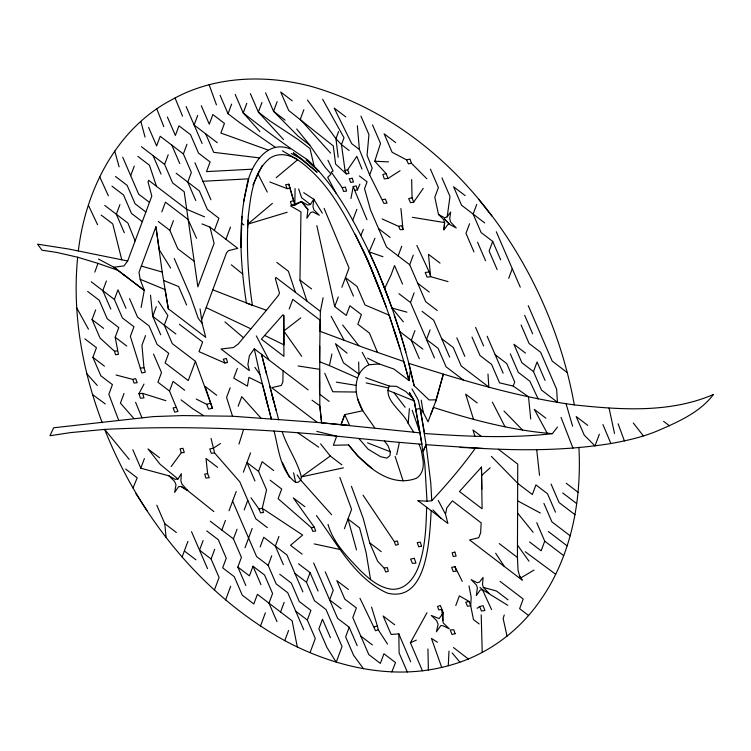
<?xml version="1.0" encoding="UTF-8"?>
<svg xmlns="http://www.w3.org/2000/svg" width="751" height="751" viewBox="0 0 751 751"><rect width="100%" height="100%" fill="white"/><g stroke="black" fill="none" stroke-linecap="round" stroke-linejoin="round"><path stroke-width="1.13" d="M235.213 94.448L243.211 112.932C264.192 129.332 285.361 145.365 307.591 159.794C313.374 165.136 318.809 170.843 323.747 176.983C338.598 194.706 350.313 214.908 360.827 235.439C381.949 275.917 397.157 319.306 408.835 363.371C463.048 380.475 517.824 397.204 574.299 404.892C620.514 409.821 669.751 413.322 713.45 394.5C700.326 412.008 678.726 421.658 659.002 430.21C643.729 436.904 627.245 440.537 610.901 443.541C566.151 450.713 520.631 450.844 475.477 448.037C462.184 466.615 447.286 484.01 431.75 500.739L427 501.199L424.813 463.874L420.053 432.858L321.588 422.785L319.813 405.775L319.719 346.22M367.586 358.161L379.133 363.935L393.899 369.032L409.042 380.56L403.822 361.513L365.662 348.286L319.945 331.285L320.395 311.383L275.824 277.372L275.42 278.921L279.456 292.965L278.696 295.002L266.436 310.266L246.384 303.057C240.592 265.019 237.785 225.638 246.45 187.797C249.548 167.642 265.751 138.869 290.299 148.933M329.154 401.419L319.56 394.097L319.532 369.314L298.091 365.962M417.978 500.645L447.887 523.466L445.521 514.228L446.807 507.883L452.412 500.833L481.175 522.884L480.64 532.75L478.734 537.707L469.582 539.931L522.114 580.044L519.654 576.092L518.04 570.319L517.439 557.477L517.739 464.109L498.392 449.248M319.485 387.441L319.522 381.686M240.968 247.445L241.953 216.26M411.98 388.952L418.307 400.133L420.166 408.431L423.235 412.355L428.061 421.818L435.467 401.945L443.315 374.223L436.237 399.832L429.065 399.936L414.12 385.685L408.835 363.371L410.421 369.98L409.042 380.56C397.936 338.635 383.949 297.48 366.619 257.706C348.821 222.315 331.229 183.028 297.631 159.756A37.925 26.998 60.3 0 0 269.684 158.386C252.871 172.167 250.825 195.795 248.318 215.903C246.272 245.68 247.858 275.767 252.392 305.244L212.786 289.811L226.53 252.815L228.473 250.627L237.785 248.346L209.933 227.093L201.944 223.911M283.043 370.581L282.883 382.024L281.24 385.488L271.684 387.657L317.279 422.456L349.637 425.395L344.709 414.636L362.771 410.75L374.683 427.76M295.059 188.576L294.843 205.126L291.529 205.37L290.421 201.559L293.716 200.601L288.797 184.183L285.643 184.755L287.126 188.661L290.027 188.041M306.99 301.151L299.959 280.076L300.963 211.866L290.524 205.896M431.215 510.746C429.497 535.961 428.333 603.475 387.187 593.065C354.312 578.082 336.974 543.226 316.434 515.552M426.634 507.244C426.089 527.052 425.385 547.244 418.729 566.113C414.524 577.81 405.671 590.07 391.853 589.253C379.208 587.761 369.192 579.002 360.358 570.553C347.431 556.838 333.331 543.048 328.018 524.386M247.605 227.741L247.943 220.052M317.279 422.456L232.519 416.223L182.718 415.575L153.457 416.589L53.631 427.788L49.96 435.74L70.556 432.595L104.661 429.403C139.442 516.744 201.897 594.848 284.779 640.65C334.111 667.019 393.261 680.969 448.272 665.752L449.014 651.079M442.799 620.636L443.315 612.9L440.377 605.503L437.542 606.423L438.744 609.906L441.71 609.38L443.203 622.898L449.258 628.822L442.93 625.743L440.893 625.489L436.425 631.788L438.115 624.259L436.603 620.504L431.262 615.444L439.147 618.571L443.315 612.9M127.67 260.991L68.904 249.06L37.55 244.159L41.962 250.177L56.672 252.42L77.663 257.227C72.105 313.355 82.244 370.281 102.239 422.747M448.272 665.752C485.747 655.952 518.847 631.863 540.598 599.908A288.76 205.577 60.3 0 0 555.684 574.28C574.881 535.022 581.199 490.572 578.908 447.22M358.828 438.462L384.446 440.959L388.089 445.841L390.313 451.755L390.004 455.547L387 458.129L380.644 456.721L368.131 449.201L358.828 438.462C274.472 429.272 189.459 425.075 104.661 429.403L129.228 459.387M413.914 432.567L408.168 423.348L409.398 408.647M438.481 214.448L444.705 217.837L447.202 216.832L450.656 212.017L449.727 218.729L450.6 222.08L456.232 227.966L449.342 224.267L447.746 224.699L443.935 229.815L444.63 222.587L443.484 219.367L438.481 214.448L434.82 197.231L438.406 187.581L430.417 169.097M443.935 229.815L444.63 222.587L412.477 217.33M291.529 205.37L301.404 201.597L307.938 209.51L306.877 218.231L310.689 212.467L312.96 211.895L319.278 215.274L313.899 209.792L312.932 206.441L313.89 199.372L303.733 192.669M447.202 216.832L449.98 196.415L441.992 177.94M78.348 250.965C85.389 190.67 116.086 129.003 171.519 99.911C213.932 75.776 266.089 74.18 312.407 86.74C452.487 127.689 549.394 265.291 574.299 404.892M141.132 307.478L144.258 290.393L140.165 279.306L138.982 272.35L155.936 226.764L162.197 272.022L168.318 308.792L205.718 337.33L202.15 323.334L200.057 308.896M350.952 198.517L353.252 186.492L356.218 185.919L357.401 189.947L354.679 190.285L353.252 186.492M320.395 311.383L323.118 297.743M357.476 398.443L362.771 410.75C354.04 396.904 351.834 373.285 368.91 364.761L379.133 363.935M357.57 377.969L329.407 365.587L331.923 353.993M396.688 454.73L399.401 442.367L421.931 444.292L414.223 400.884L409.426 392.595L414.223 400.884L420.053 432.858L412.177 410.206M243.643 201.587L248.703 178.841L202.93 181.273L194.941 162.779M408.168 423.348C403.418 411.604 382.719 400.001 389.328 386.089L396.481 386.343L405.747 391.487L412.759 398.227M238.978 444.057L243.596 429.431M400.086 170.721L388.004 178.447L386.098 173.575L374.758 161.23L380.513 143.403L372.524 124.929M504.268 615.013L503.142 618.439L507.047 636.228M94.814 272.134L97.977 263.376L117.869 270.313L113.889 267.253L98.437 259.029M345.695 424.982L341.048 424.606L344.709 414.636M435.467 401.945L436.237 399.832M119.925 204.619L116.339 214.26L124.328 232.744M149.468 202.385L138.682 194.162L130.693 175.678L134.279 166.037M87.642 291.426L99.226 300.259L107.215 318.753L118.789 327.586L115.203 337.227L118.451 354.35L115.523 354.754L114.49 351.261L100.043 338.034L92.044 319.56L95.63 309.91M106.398 280.968L102.812 290.618L110.801 309.102M118.658 420.222L108.839 394.284L112.434 384.643L100.859 375.81L92.871 357.326L96.457 347.685L84.872 338.851M145.534 335.594L141.939 345.253L143.957 367.671L145.347 372.167L141.817 372.994L130.364 336.42L133.95 326.76L122.385 317.936L114.387 299.452L117.973 289.811L125.971 308.285M209.933 227.093L214.11 243.315L197.851 286.844L184.173 191.721L172.599 182.887L164.61 164.413L168.196 154.772M161.84 211.829L165.427 202.179L188.05 219.442L196.574 238.339M195.758 200.555L187.759 182.08L191.345 172.43L183.366 153.946L186.952 144.305M197.71 115.372L194.124 125.013L217.274 142.681M193.936 261.085L177.818 248.788L169.829 230.304L173.415 220.663M124.009 393.477L120.423 403.118L133.725 418.345M156.292 306.661L152.706 316.312L160.705 334.796M275.345 147.299L239.625 122.582L228.041 113.739L231.627 104.098M246.797 103.291L243.211 112.932L259.959 131.585M214.354 230.473L218.907 218.231L207.342 209.398L199.344 190.914L176.185 173.246M261.958 102.483L258.372 112.124L283.549 139.583M213.866 511.572L187.628 490.544L181.967 484.076L180.878 480.762L181.348 473.684L178.006 479.025L175.19 479.335L168.947 475.824L140.803 468.22L144.399 458.561M176.363 407.361L173.106 407.896L174.701 412.139L177.968 411.426L169.501 391.046L173.087 381.395L184.671 390.238M225.938 239.306L230.491 227.065M277.128 101.657L273.533 111.317L298.156 136.222L309.741 145.065L325.258 167.445L331.031 174.054L327.708 177.339L336.185 193.411M201.812 319.372L212.786 289.811M158.339 301.17L167.877 315.504L164.291 325.145L172.279 343.629L195.429 361.297L188.257 380.588L165.098 362.921L168.693 353.27L157.119 344.437L149.12 325.953L137.536 317.119L129.557 298.645M303.873 109.693L300.287 119.334L330.6 153.073M230.172 387.798L226.577 397.448L232.519 416.223M237.344 368.506L233.758 378.157L247.417 386.117L248.919 377.34L262.315 383.93L271.383 419.152L259.949 374.552L254.27 348.802L249.398 355.683L247.896 364.526L249.341 370.609L221.029 349.008L233.467 347.525L238.32 343.892L266.436 310.266M338.607 131.538L335.941 138.71L338.194 157.278M182.071 557.111L187.938 541.33M238.161 406.282L241.747 396.631L260.916 418.063M203.108 540.513L199.513 550.164L211.097 558.997L219.085 577.481L214.411 590.042M289.201 309.008L292.787 299.367L320.161 320.255L319.579 361.766L329.407 365.587M211.097 558.997L214.683 549.347M221.855 530.065L225.441 520.415M229.027 510.764L236.208 491.473M243.38 472.182L250.552 452.891M245.83 585.508L237.842 567.024L241.428 557.373L233.43 538.899L237.025 529.248M244.197 509.957L247.783 500.307M250.975 497.753L258.973 508.981L260.513 512.886L263.554 512.492L262.259 508.324L266.539 489.849L258.541 471.375L262.127 461.724L273.711 470.558M382.55 199.672L385.385 199.109L387.037 203.136L383.883 203.361L369.652 174.964L372.205 168.093L367.079 155.373L368.938 134.57L360.949 116.095M225.582 599.983L230.66 586.315M245.014 547.732L252.186 528.441M377.546 352.491L369.426 333.087L357.851 324.244L361.438 314.603L349.863 305.77L346.277 315.411L334.693 306.577L338.279 296.936M341.865 287.286L349.046 267.994L324.094 208.346M276.978 621.65L268.98 603.175L272.575 593.525L264.577 575.05L253.003 566.216L249.416 575.857L237.842 567.024M260.175 546.916L263.761 537.275L286.92 554.942L302.897 591.91M303.714 629.676L287.736 592.717L276.161 583.884L268.163 565.4L271.759 555.749M278.931 536.458L275.345 546.108L283.334 564.583M260.409 626.231L265.394 612.816M398.124 255.922L401.719 246.272M280.564 612.009L284.15 602.358M437.27 310.548L425.686 301.714L409.708 264.756L413.294 255.105M284.779 640.65L288.553 630.483M330.459 637.702L322.47 619.218L318.884 628.869L326.873 647.353L336.223 662.175L342.043 646.536L326.056 609.577L314.481 600.744L306.492 582.26L310.079 572.609L298.504 563.776M434.491 357.974L410.525 302.522L414.111 292.881M310.06 652.61L315.298 638.519L307.309 620.035L310.895 610.385L299.311 601.551L291.322 583.076L279.748 574.233M414.928 330.647L411.341 340.297L419.33 358.781M344.409 528.657L351.581 509.366L339.865 477.486M430.088 329.839L426.502 339.48L438.086 348.314L446.075 366.807L463.517 380.119M469.553 223.732L465.967 233.373L473.956 251.857M476.725 204.441L473.139 214.082L481.128 232.566L492.703 241.4L500.701 259.884M313.665 562.968L337.64 618.411L349.215 627.245L345.629 636.895L353.618 655.37L363.512 668.737M492.703 241.4L489.117 251.05L497.115 269.525M430.896 414.186L433.458 407.417C472.144 419.865 511.741 430.454 552.398 433.656L557.458 427.028M508.69 278.358L512.276 268.717M530.713 419.002L528.516 396.763L513.224 386.08L514.726 382.043L506.737 363.559L495.162 354.725M521.081 324.967L529.08 343.46L540.654 352.294L556.632 389.253L557.467 402.264L541.471 390.06L533.482 371.585L537.068 361.935L545.057 380.419M455.791 605.503L459.377 595.862L469.178 601.485L470.699 605.785L473.468 619.594L479.185 623.959M536.749 522.677L544.728 541.152L541.142 550.802L529.568 541.969M599.354 434.238L594.999 445.963L584.194 435.045L576.205 416.57L587.78 425.395M341.048 424.606L344.803 414.627M352.82 220.015L356.885 209.294M391.834 671.938L395.524 662.589L383.949 653.755L380.363 663.396L368.788 654.562L352.801 617.594L356.387 607.953L344.812 599.12L336.824 580.636L348.398 589.469M133.002 487.962L137.217 477.861L125.642 469.028M360.827 235.439L363.39 229.412M388.605 298.72L377.509 270.529L369.154 251.885L374.974 238.245M357.401 189.947L359.898 184.126M483.691 448.572L426.108 444.714L423.188 451.201L426.108 444.733L420.166 408.431L415.791 409.379M403.353 321.813L391.909 308.004L384.634 288.459L390.952 275.204L394.538 265.563L402.536 284.038M252.937 184.934L262.334 165.314M138.963 393.674L142.587 393.364L143.976 397.861L140.456 398.255L138.963 393.674L143.976 384.099M422.494 670.887L410.403 642.725L426.981 612.741M288.797 184.183L294.843 205.126L301.404 201.597L307.722 205.023L310.435 204.516L313.768 199.297M334.458 541.067L334.777 540.598M347.713 169.679L348.962 173.547L346.314 173.885L345.038 170.58L347.713 169.679L356.838 156.368L361.973 169.097M411.661 179.555L412.064 197.804L408.675 198.546L410.487 202.704L413.707 202.085L423.235 188.398M171.144 466.596L181.273 452.759L184.267 452.477L182.972 448.309L180.052 448.798L181.273 452.759M264.671 335.444L261.414 339.18L283.916 356.35L283.775 315.373L282.864 314.847L264.671 335.444L283.944 344.84L283.775 315.373M481.466 467.103L459.462 491.52L482.086 508.784L481.466 467.103L481.823 489.239M481.532 475.571L490.15 467.817M272.397 203.371L247.746 224.164L287.173 212.261M276.161 177.734L297.631 159.756L282.489 150.867M300.775 317.851L283.822 330.994L301.677 356.312M341.865 464.86L330.29 456.026L301.348 476.894L300.775 480.189L298.222 482.198L295.669 482.433C280.32 471.421 278.461 448.131 274.068 431.008M477.11 608.319L479.692 606.489L483.081 605.691L484.911 610.554L481.419 610.995L479.692 606.489M220.465 443.522L213.34 448.206L209.736 448.929L211.256 453.266L214.57 452.928L239.794 481.823L255.772 518.791L267.356 527.624M520.603 578.045L533.97 570.093M410.403 642.725L416.364 640.134M387.535 644.105L378.288 629.807L375.566 630.709L359.973 598.303M386.098 173.575L382.841 174.514L384.287 178.879L388.004 178.447M373.942 626.888L377.359 625.93L371.557 607.146M394.397 541.696L397.241 540.908L398.349 544.55L395.561 545.198L394.397 541.696L363.015 495.153M206.666 404.32L210.655 403.212L212.402 408.253L208.609 409.107L206.666 404.32L196.246 399.072M132.739 379.396L135.649 378.626L137.198 382.738L134.035 383.019L132.739 379.396L116.02 374.993M398.621 226.361L401.625 225.61L403.034 229.543L400.133 229.712L398.621 226.361L382.146 218.954M384.193 568.169L387.234 567.493L388.342 571.258L385.714 572.009L384.193 568.169L377.678 561.279L369.68 542.804L363.165 518.199L351.44 486.319M454.993 566.63L451.67 567.362L453.219 571.549L456.336 571.126L454.993 566.63L462.269 581.415M426.831 178.747L411.426 163.239L408.441 163.896L406.544 159.85L392.097 152.237L384.099 133.762L395.683 142.596M342.259 187.722L345.357 187.046L346.605 191.083L343.554 191.449L342.259 187.722L331.257 172.11L333.087 171.012L327.924 160.254M343.451 467.835L301.348 476.894C297.387 460.926 287.164 447.277 282.16 431.618M406.544 159.85L410.055 159.099L411.426 163.239M258.973 508.981L262.259 508.324L302.644 535.078L290.506 545.301L302.09 554.135M469.178 601.485L465.827 602.124L467.422 606.245L470.699 605.785L471.187 597.402L469.018 585.874M224.906 363.005L227.562 362.517L226.342 358.434L223.319 359.25L224.906 363.005L199.015 351.646L202.61 342.005L179.451 324.329M114.49 351.261L117.466 350.755M552.398 433.656C510.023 438.518 467.075 436.556 424.606 433.496L420.166 408.431M207.623 473.609L204.704 474.097L205.934 478.058L209.247 477.72L207.623 473.609L206.027 458.485L217.602 467.329M311.374 527.69L314.293 527.202L315.72 531.013L312.848 531.389L311.374 527.69L278.114 498.683L281.7 489.042L270.125 480.208M140.249 368.215L143.957 367.671M440.039 263.122L428.455 254.289L430.642 276.687L429.206 271.956L425.188 272.5L427.075 277.157L430.642 276.687L448.028 281.606M113.889 267.253L144.258 290.393L113.889 267.253L123.981 265.901L127.651 261.038L151.796 196.114L148.031 181.911L148.623 180.306L186.408 209.144L204.563 216.851M187.703 490.525L181.094 486.46L178.56 486.676L174.636 492.431L176.006 484.827L174.542 481.344L168.947 475.824M410.694 661.772L398.828 633.891L391.13 634.454L383.132 615.98L394.716 624.813M419.114 444.17L421.377 450.647L423.066 460.692A23.797 16.944 60.3 0 1 416.138 478.368C389.281 488.375 363.756 464.437 348.595 444.93L333.341 445.268L336.692 436.209L316.828 431.421M252.42 169.172L206.516 171.613L210.102 161.972L198.527 153.138L190.538 134.664L178.963 125.83L175.377 135.471L167.379 116.987M356.359 392.031L332.74 391.769L324.751 373.294M427 501.199L418.044 500.692M460.053 447.418L475.477 448.037M374.758 161.23L388.502 161.887M384.446 440.959L399.401 442.367M259.593 157.917L213.688 152.331L205.699 133.847M336.326 382.128L356.002 385.357M314.218 543.912L339.771 549.432M366.122 382.897L388.07 387.91M513.224 386.08L499.565 382.85L491.567 364.366L479.992 355.533L472.003 337.049M507.864 605.362L482.461 589.676L480.218 590.023L476.369 595.552L477.354 587.808L476.51 585.123L471.14 579.603L477.298 582.738L479.485 582.109L483.09 577.425L482.527 584.447L483.297 587.376L496.467 591.009L508.052 599.842M391.909 308.004L406.939 312.172M141.319 266.079L162.197 272.022M77.663 257.227L97.977 263.376M142.587 393.364L165.915 400.696M369.154 251.885L382.963 256.729M365.559 377.706L389.328 386.089M267.929 149.993L220.86 133.04L224.446 123.389L212.871 114.556L209.285 124.197L201.296 105.722M387.525 390.144L414.223 400.884M140.165 279.306L165.051 289.576L168.318 308.792M269.816 181.958L287.126 188.661M367.53 442.837L390.313 451.755M163.652 280.461L178.644 286.563L186.624 305.047M250.778 328.778L206.178 307.628M517.965 501.03L540.335 513.027M291.294 153.523L302.512 159.634L317.147 172.232L293.331 152.838L302.512 159.634M181.094 486.46L187.628 490.544M203.483 415.556L192.66 408.713L181.085 399.879M437.439 642.246L431.45 638.425L441.719 667.451M297.987 432.867L318.715 447.192M525.24 551.741L555.684 574.28M312.003 400.199L319.813 405.775L321.588 422.785M254.27 348.802L308.173 389.91M92.589 394.594L105.253 403.935M123.605 274.669L127.351 277.485M394.219 315.27L399.814 331.613L422.916 349.14M465.151 195.607L453.566 186.774L461.565 205.248L484.714 222.916M345.779 116.903L334.204 108.069L351.712 143.648L359.391 149.505L369.652 174.964M292.289 100.85L280.714 92.016L288.703 110.491L333.266 145.891L335.641 164.14L346.314 173.885M349.159 150.51L341.47 144.643L335.941 138.71L307.459 100.043M359.419 175.969L367.098 181.836L364.545 188.689L370.572 210.12L386.549 247.079L409.708 264.756M285.117 120.151L273.533 111.317L265.544 92.824M663.612 421.349L669.479 425.826M378.56 228.604L390.135 237.438M567.559 372.815L552.229 361.128L528.253 305.685M525.493 353.101L513.909 344.268L521.907 362.752L533.482 371.585M417.697 283.23L429.272 292.064M398.941 293.688L410.525 302.522M422.1 311.355L433.684 320.198L449.661 357.147M441.672 338.673L453.247 347.506L461.245 365.99L488.817 387.028L487.981 374.017M545.874 418.185L534.299 409.351L547.197 433.177M183.366 153.946L160.207 136.278L156.621 145.929L148.632 127.445M141.451 146.736L164.61 164.413M241.437 223.038L243.925 224.934M477.223 402.958L465.639 394.115L473.562 419.424M137.865 156.386L149.44 165.22L156.471 186.304M276.8 262.399L288.384 271.233L295.406 292.317M299.959 280.076L311.543 288.91M566.254 483.278L578.054 492.28M562.668 492.928L576.693 503.621M481.635 436.594L472.961 429.976L474.961 436.35M574.994 514.707L559.082 502.569L551.093 484.095M115.523 176.485L127.107 185.328L135.096 203.803L145.872 212.026M111.937 186.135L123.521 194.969L131.509 213.453L142.286 221.676M158.254 221.479L169.829 230.304M570.262 535.867L551.91 521.861L543.921 503.386M548.324 531.501L567.118 545.846M104.764 205.427L127.923 223.094L135.114 240.968M544.728 541.152L563.748 555.665M101.178 215.077L112.753 223.911L121.784 259.837M499.237 543.583L517.439 557.477M175.865 333.979L152.706 316.312L150.5 295.152M500.063 581.368L523.212 599.026L519.626 608.676L528.648 615.557M91.228 281.785L114.387 299.452M216.72 395.261L205.145 386.427L212.402 408.253M92.044 319.56L103.629 328.394M115.203 337.227L126.778 346.061M369.68 542.804L381.264 551.638M169.501 391.046L157.926 382.212L161.512 372.562L153.523 354.087M258.541 471.375L246.966 462.541L254.955 481.015M304.859 506.709L293.275 497.875L314.293 527.202M92.871 357.326L104.445 366.169M159.559 457.753L147.985 448.92L160.076 464.24L178.006 479.025M294.908 573.417L306.492 582.26M341.226 608.761L329.651 599.927L333.237 590.286L325.239 571.802M210.28 521.232L233.43 538.899M268.163 565.4L256.589 556.566L232.613 501.124M360.799 636.088L372.374 644.921M206.694 530.873L218.269 539.706L226.258 558.19L222.671 567.831L234.246 576.665L242.244 595.149L253.819 603.982L257.405 594.341L292.139 620.842L297.302 646.94M295.725 611.192L307.309 620.035M156.79 505.179L164.779 523.663L176.354 532.497M184.352 550.971L195.927 559.805M310.435 204.516L301.649 197.766L298.654 188.961M453.491 647.559L468.417 659.068M231.308 264.831L242.639 273.937M347.093 353.186L335.5 343.695L343.498 362.836L358.95 374.082L358.668 362.02M224.953 321.907L243.343 337.584M371.961 468.305L357.767 456.092L348.595 444.93M306.126 160.029L318.978 171.322M479.992 587.395L482.461 589.676L491.567 609.605M491.417 456.392L518.059 483.644L532.346 494.552L535.932 484.902L547.507 493.736L555.496 512.21M503.968 410.985L522.63 430.154M432.951 509.938L441.072 518.265M483.297 587.376L489.22 593.45M86.825 373.773L97.273 385.46M331.604 514.735L300.775 480.189L297.152 474.904M452.14 652.919L459.856 662.063M491.774 215.922L478.622 199.344M301.404 201.597L307.938 209.51M296.692 128.984L309.741 145.065M517.749 513.252L533.163 532.318M320.602 443.879L330.29 456.026M202.15 323.334L198.292 318.443L190.21 295.396L174.232 258.428M633.281 422.973L643.344 435.871M342.681 325.061L358.79 345.695M394.097 392.857L405.155 407.295M517.514 545.151L528.995 561.222M254.871 367.342L259.949 374.552M495.651 553.234L504.372 566.498M135.931 493.651L147.083 510.783M519.654 576.092L522.114 580.044M170.646 268.079L159.212 249.642L155.936 226.764M313.89 199.372L322.301 213.162M322.62 99.226L344.024 137.78L341.47 144.643L345.038 170.58M76.715 307.863L88.458 329.201M331.107 316.227L344.08 340.184M362.254 352.379L368.91 364.761M438.274 500.495L445.521 514.228M256.298 335.904L268.792 359.691M492.384 402.142L505.001 426.765M258.1 174.11L267.3 192.125M355.279 234.265L366.619 257.706L382.287 296.269M282.489 462.616L289.464 477.214M88.421 205.333L97.592 224.718M538.167 398.941L529.896 381.226L518.321 372.393L510.323 353.909M416.88 245.455L429.206 271.956M99.733 176.814L108.351 195.776M362.16 248.572L370.9 268.051L386.324 307.272M496.298 231.759L520.274 287.192M524.667 315.326L532.666 333.81M477.542 242.216L485.531 260.691M487.164 336.241L503.151 373.2M475.59 327.408L483.578 345.892M456.833 337.866L464.831 356.35M353.449 296.129L345.46 277.635L357.035 286.469L365.024 304.962L389.14 315.157L399.973 348.661M250.383 93.65L258.372 112.124L269.947 120.958L298.447 139.742L310.032 148.585L314.049 166.027M220.052 95.264L228.041 113.739M186.135 106.539L202.113 143.497M202.93 181.273L210.928 199.757M171.791 145.112L179.78 163.605M153.026 155.579L161.024 174.054M349.215 627.245L357.204 645.729M310.079 572.609L318.067 591.093M122.704 157.203L130.693 175.678M253.003 566.216L260.991 584.691M191.524 531.68L207.511 568.648M132.814 449.727L140.803 468.22M407.324 672.023L399.119 652.938L398.828 633.891M602.94 424.587L610.901 443.541M354.679 190.285L366.976 219.761M175.096 98.109L182.549 116.18M135.593 402.311L141.93 417.781M156.799 108.914L163.793 126.637M561.044 417.378L572.957 448.131M412.064 197.804L413.707 202.085M382.099 281.691L384.634 288.459M618.111 423.78L624.428 440.978M209.116 84.694L216.457 104.905M195.429 361.297L210.655 403.212M394.097 330.478L397.523 340.522M395.129 456.458L403.118 480.912M399.814 331.613L405.897 352.069M566.085 403.813L572.619 426.221M114.743 151.129L119.118 166.844M356.518 549.91L347.995 519.007L359.569 527.85L366.094 552.445L370.59 579.725M266.398 373.782L261.489 354.115L278.659 419.762M140.859 121.512L145.037 137.095M269.487 385.197L276.096 410.459M214.57 452.928L211.078 438.471M272.078 395.017L273.796 402.029M377.359 625.93L378.288 629.807M264.774 393.073L267.534 404.761M410.421 369.98L414.12 385.685M316.856 225.6L334.693 306.577M609.07 408.112L614.525 433.43M293.585 472.773L295.669 482.433M426.108 444.733L430.802 483.156L431.75 500.739M421.227 400.133L423.235 412.355M536.702 449.558L539.518 475.261M400.903 208.496L403.034 229.543M164.779 523.663L166.055 537.172M357.363 125.736L359.391 149.505M481.213 614.825L482.226 652.422M427.948 648.967L428.38 670.099M454.834 552.107L452.13 552.839L453.238 556.538L456.129 556.087L454.834 552.107M421.536 546.137L418.711 546.822L417.227 542.635L420.335 542.119L421.536 546.137M455.106 633.703L451.933 634.435L450.253 629.958L453.773 629.76L455.106 633.703M414.317 558.303L410.6 559.12L412.43 563.344L415.923 563.128L414.317 558.303M352.21 178.269L349.253 178.794L350.745 182.427L353.496 181.995L352.21 178.269M447.352 221.845L444.404 218.935L449.342 224.267L447.352 221.845"/></g></svg>
